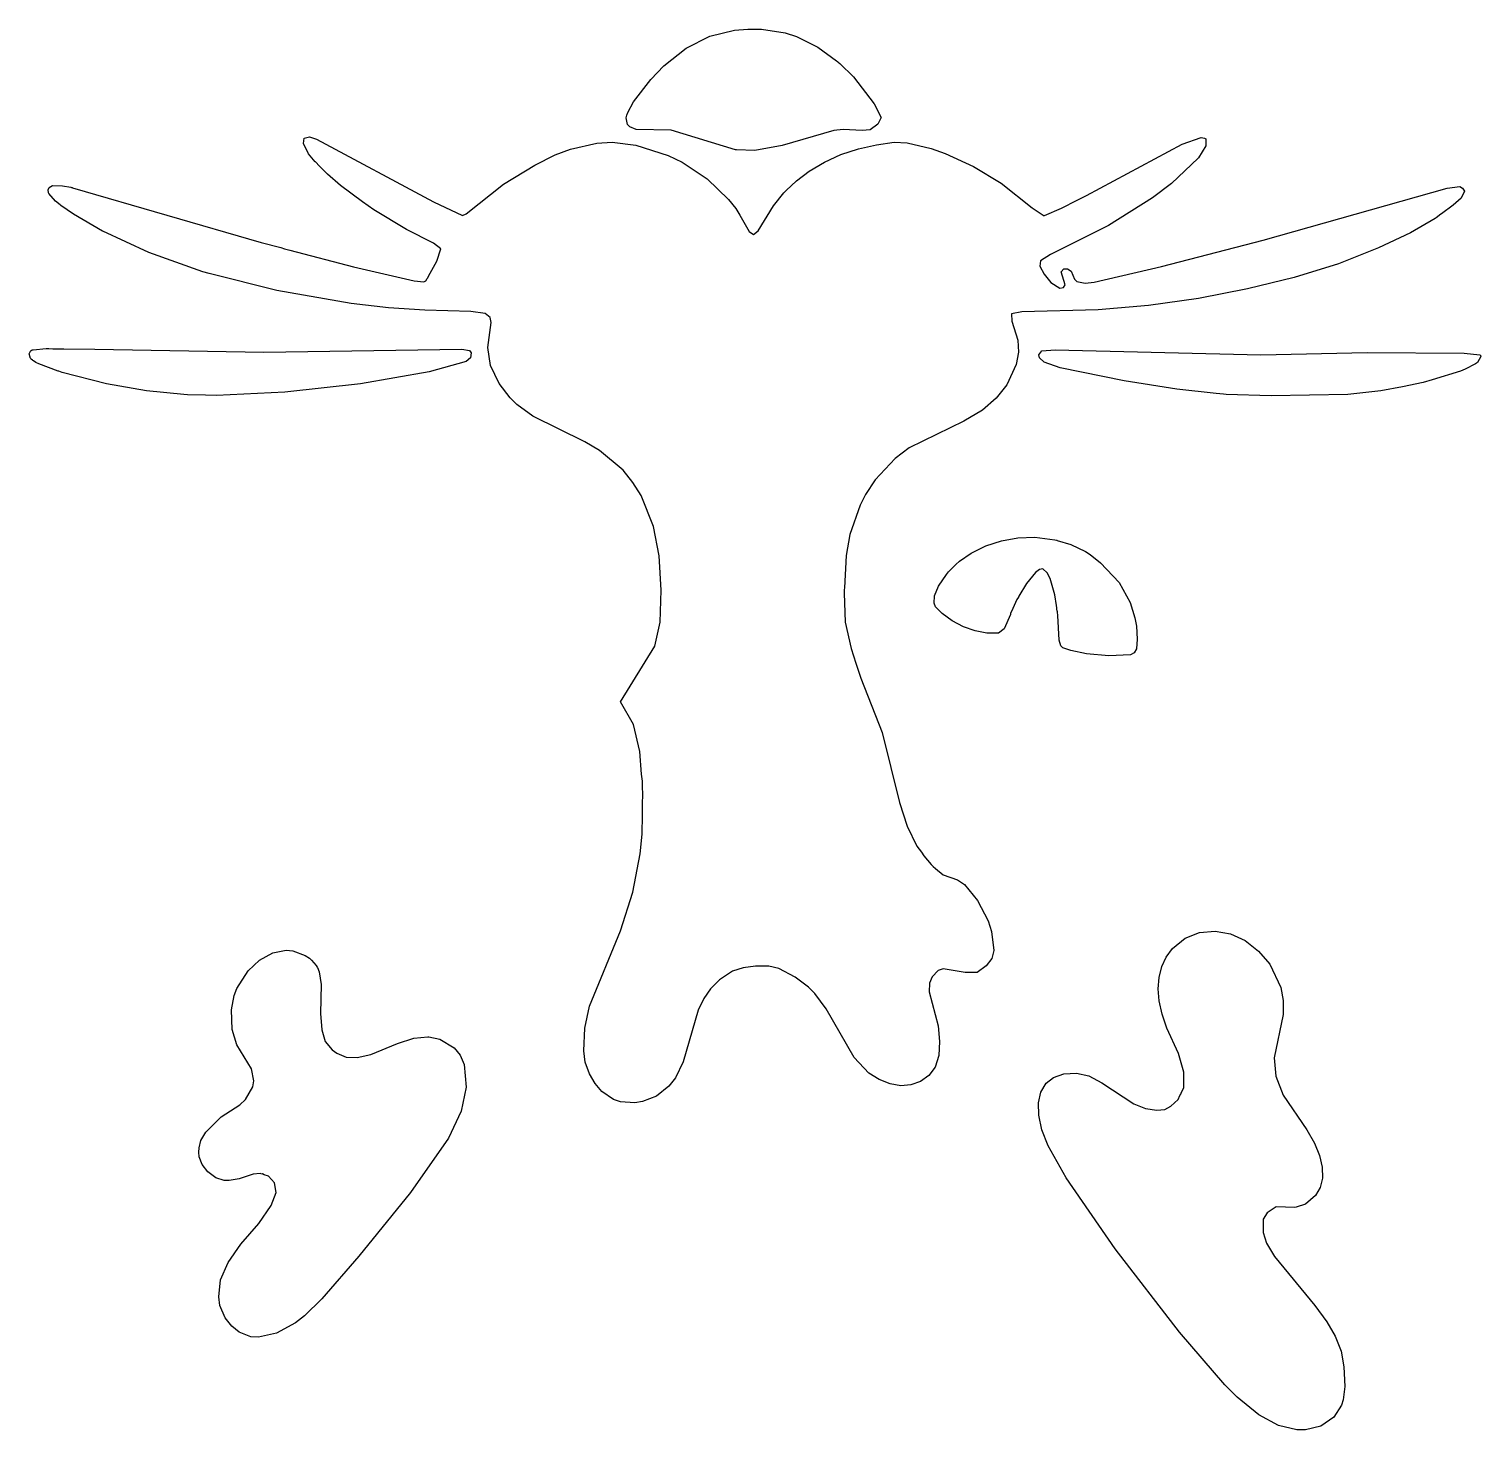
# Model space of a CAD drawing. Header units: millimetres. Extents: x 28 to 245, y 30 to 239.
import ezdxf

# ---------------------------------------------------------------- set-up
doc = ezdxf.new("R2010")
doc.units = ezdxf.units.MM
doc.layers.add('CUT', color=7, linetype='CONTINUOUS')

msp = doc.modelspace()

# ---------------------------------------------------------------- linework, layer by layer
at = {"layer": 'CUT'}
for points in [[(148.6394, 234.47), (148.6856, 234.4306), (148.7361, 234.3874), (148.9873, 234.1728), (151.0099, 232.1872), (154.0915, 228.169), (155.1703, 226.1129), (154.6559, 225.1584), (153.5106, 224.2874), (152.3169, 224.1713), (149.4571, 224.3577), (148.092, 224.2108), (140.3838, 221.9754), (136.2871, 221.2257), (133.5697, 221.3085), (133.5605, 221.3096), (133.5345, 221.3126), (133.4471, 221.3227), (133.3885, 221.3295), (123.8121, 224.2425), (118.5678, 224.3327), (117.6493, 224.7156), (117.2977, 225.0986), (117.081, 226.0673), (117.1889, 226.4923), (117.3337, 226.8565), (118.2041, 228.47), (120.7591, 231.8115), (122.7174, 233.8427), (126.038, 236.4546), (129.5885, 238.2475), (133.2772, 239.179), (135.2472, 239.3345), (137.278, 239.2954), (140.8289, 238.7617), (142.4904, 238.2305), (145.6928, 236.6439), (148.4938, 234.5943)], [(115.0109, 222.4425), (118.5349, 221.9918), (123.3697, 220.4776), (125.4371, 219.4606), (129.1997, 216.9647), (132.3893, 213.8897), (133.4593, 212.5265), (134.0574, 211.5609), (135.4548, 209.1237), (136.0877, 208.6846), (136.8142, 209.2027), (139.0668, 212.9671), (140.6114, 214.8947), (140.9877, 215.2559), (142.4968, 216.6823), (144.4145, 218.1416), (146.6734, 219.4822), (149.1219, 220.6093), (151.7524, 221.4713), (154.4605, 222.0648), (157.1129, 222.4435), (159.04, 222.3685), (162.6132, 221.5061), (164.7125, 220.7805), (168.9426, 218.7949), (173.0411, 216.3359), (177.6623, 212.6572), (179.4902, 211.475), (179.5369, 211.4972), (179.5447, 211.4909), (182.0854, 212.5792), (184.3993, 213.8082), (185.8092, 214.4783), (200.0669, 222.1264), (202.9193, 223.1424), (203.408, 223.0491), (203.5863, 222.9378), (203.5991, 221.879), (202.4974, 220.0964), (202.4803, 220.0771), (198.4722, 216.2877), (195.6244, 214.1504), (189.0818, 209.9991), (180.4435, 205.6972), (178.9338, 204.7546), (178.8067, 203.9645), (179.4621, 202.7566), (180.4876, 201.5196), (181.823, 200.641), (182.3439, 200.7424), (182.5852, 201.1364), (181.9984, 203.0918), (182.4208, 203.5685), (182.9819, 203.5678), (183.4859, 203.2154), (183.9797, 202.0053), (184.3487, 201.6658), (185.5841, 201.4157), (186.9209, 201.5611), (196.9637, 203.9048), (212.1721, 207.8187), (239.6047, 215.5715), (241.5304, 215.8438), (241.9183, 215.5803), (242.2033, 215.159), (241.7052, 214.1063), (240.519, 213.0333), (238.7539, 211.7412), (238.7381, 211.7297), (238.6839, 211.69), (237.9668, 211.1651), (237.813, 211.0568), (234.1318, 208.9321), (229.3816, 206.6585), (223.3918, 204.3147), (216.7893, 202.2511), (209.8071, 200.5341), (202.509, 199.1192), (195.0405, 198.073), (187.5485, 197.4362), (176.1324, 197.1019), (174.6042, 196.8031), (174.6259, 195.727), (175.5345, 192.8959), (175.6433, 191.0891), (175.2947, 189.2555), (173.9116, 186.2271), (172.3296, 184.2167), (170.273, 182.4593), (167.5068, 180.8277), (159.3069, 176.8364), (157.2177, 175.2203), (154.2503, 172.071), (152.8106, 169.8613), (152.0288, 168.2651), (150.4744, 163.9046), (149.9163, 160.742), (149.6623, 155.9423), (149.6187, 155.6366), (149.6312, 155.3532), (149.6204, 155.1505), (149.7655, 150.7998), (150.6545, 146.8587), (151.3626, 144.6982), (151.3639, 144.6929), (151.3663, 144.6868), (152.1079, 142.4241), (155.2807, 134.3203), (157.892, 123.9126), (159.0062, 120.351), (160.4871, 117.3603), (161.1694, 116.4939), (161.5, 115.9516), (162.6126, 114.6615), (162.7858, 114.4416), (162.8415, 114.3962), (162.9083, 114.3187), (163.2707, 114.0457), (164.4128, 113.113), (166.5644, 112.3539), (167.5651, 111.6674), (169.5431, 109.2739), (171.11, 106.2525), (171.6067, 104.622), (171.9548, 101.8236), (171.6811, 100.6314), (170.7978, 99.5348), (169.4557, 98.5243), (167.7093, 98.5127), (164.4113, 99.0642), (163.669, 98.8074), (162.7628, 97.8646), (162.3765, 96.9279), (162.3333, 95.6356), (163.6397, 90.5811), (163.8638, 88.209), (163.7516, 86.1129), (163.218, 84.3861), (162.2627, 83.1323), (161.0242, 82.2274), (159.5894, 81.7337), (158.0807, 81.6229), (156.4996, 81.8841), (154.8591, 82.5412), (153.3213, 83.5149), (151.1283, 85.8504), (146.9381, 93.1041), (145.2272, 95.3984), (144.3078, 96.3212), (142.3021, 97.8448), (139.8652, 99.0951), (138.3649, 99.4846), (136.4192, 99.4464), (134.5544, 99.1924), (132.9821, 98.7031), (131.0212, 97.4161), (129.7033, 96.1015), (128.6635, 94.6512), (127.8366, 92.8887), (125.5981, 85.2079), (124.4447, 82.7899), (123.4474, 81.5662), (121.6209, 80.0856), (119.5409, 79.2503), (118.398, 79.0502), (116.2324, 79.1991), (115.1866, 79.5423), (113.4667, 80.7404), (112.4446, 81.9612), (111.6087, 83.4157), (110.9795, 85.1545), (110.7791, 86.8053), (110.931, 90.1895), (111.6427, 93.487), (116.241, 104.7473), (118.0906, 110.5176), (119.205, 116.2303), (119.4668, 119.1709), (119.4886, 120.3914), (119.5408, 120.8087), (119.5417, 123.3589), (119.5791, 125.4514), (119.5426, 125.9467), (119.5429, 127.0739), (119.3838, 128.1001), (119.1313, 131.5264), (118.1673, 135.5495), (116.2617, 138.9086), (121.381, 147.2466), (122.1542, 150.7916), (122.3379, 155.601), (122.0393, 160.689), (121.1583, 165.0965), (119.3169, 169.7108), (118.1015, 171.6689), (116.6681, 173.4764), (113.1302, 176.4296), (110.9156, 177.7445), (103.1784, 181.5759), (100.7699, 183.3039), (99.7888, 184.2819), (98.1268, 186.4398), (96.8377, 189.1089), (96.4614, 191.7804), (96.9428, 195.553), (96.7916, 196.267), (96.0577, 196.861), (93.9201, 197.1743), (87.056, 197.3617), (81.641, 197.7348), (76.0589, 198.3716), (64.9453, 200.3109), (54.8682, 202.8385), (53.9359, 203.1186), (45.8567, 205.9878), (38.9806, 209.1644), (38.96, 209.1751), (38.9529, 209.1788), (38.9524, 209.1791), (38.9415, 209.1848), (34.5918, 211.727), (32.7424, 213.0022), (32.6169, 213.0887), (32.6075, 213.0952), (32.6072, 213.0954), (31.933, 213.6219), (30.9181, 214.7907), (30.8934, 214.8664), (30.8231, 215.3387), (30.9702, 215.7014), (31.4876, 215.9867), (32.9969, 215.927), (34.201, 215.7146), (34.31, 215.6895), (34.4173, 215.6648), (34.4522, 215.6568), (34.473, 215.652), (62.6204, 207.483), (65.5335, 206.7114), (66.0877, 206.551), (66.9136, 206.3459), (76.4049, 203.832), (85.474, 201.7441), (86.8754, 201.5867), (87.2097, 201.7413), (87.4127, 202.1079), (87.4566, 202.151), (87.855, 202.9064), (88.8294, 204.6655), (89.4512, 206.5066), (88.3374, 207.379), (84.2971, 209.4375), (79.4168, 212.3433), (77.7543, 213.5446), (74.4621, 215.9969), (72.5294, 217.6853), (71.3259, 218.8772), (70.7069, 219.4904), (70.6817, 219.5153), (70.6807, 219.5163), (69.6717, 220.6982), (68.9152, 222.2732), (69.026, 223.0364), (69.8534, 223.2624), (70.7519, 222.9639), (70.9018, 222.9035), (88.3492, 213.546), (92.6932, 211.4839), (93.2289, 211.7382), (98.8, 216.1835), (103.4662, 219.0205), (106.4895, 220.5679), (108.7866, 221.3945), (112.7361, 222.2942)], [(28.2751, 191.345), (28.4288, 191.454), (28.6104, 191.4775), (30.5369, 191.6378), (30.9317, 191.6338), (31.5141, 191.6278), (33.1886, 191.6107), (37.7825, 191.5638), (63.0053, 191.1223), (92.5655, 191.5697), (93.7037, 191.3663), (93.9861, 191.0049), (93.8777, 190.2639), (93.2038, 189.6909), (87.6922, 188.1922), (77.4362, 186.4021), (66.1497, 185.1316), (55.9425, 184.657), (54.3044, 184.6846), (51.6329, 184.7555), (51.0845, 184.7979), (45.5181, 185.3587), (39.5395, 186.3682), (32.9362, 188.0588), (32.4182, 188.2533), (32.3485, 188.2795), (30.8849, 188.829), (29.4458, 189.3693), (28.9791, 189.5709), (28.6396, 189.8122), (28.5592, 189.8694), (28.4928, 189.9165), (28.3181, 190.0407), (28.2272, 190.1195), (28.1869, 190.2269), (28.18, 190.245), (28.168, 190.277), (28.1445, 190.3398), (27.9796, 190.8439), (28.2596, 191.334), (28.2624, 191.336), (28.2701, 191.3415)], [(237.3946, 186.9919), (236.0462, 186.5948), (232.9632, 185.955), (229.7064, 185.3565), (224.7791, 184.7967), (213.3462, 184.6095), (206.6522, 184.7856), (206.2189, 184.8138), (205.141, 184.9179), (199.2949, 185.5818), (191.4223, 186.8131), (181.8453, 188.7604), (179.4741, 189.6121), (178.7661, 190.2442), (178.6848, 190.7272), (179.137, 191.3002), (181.123, 191.4576), (211.7878, 190.7121), (227.6968, 191.0312), (242.1707, 190.9732), (244.4811, 190.7098), (244.6218, 190.5709), (244.6615, 190.4578), (244.1432, 189.5584), (243.8647, 189.388), (242.2927, 188.5658), (241.6165, 188.2893)], [(175.3927, 154.1755), (174.8144, 152.8367), (174.4703, 152.1032), (174.4409, 151.972), (173.5038, 149.8025), (172.6637, 149.1601), (170.918, 149.1521), (169.1884, 149.4908), (167.4238, 150.0903), (165.7509, 150.9981), (164.2282, 152.098), (163.2801, 153.0857), (163.0557, 153.6487), (163.1128, 154.7521), (163.7167, 156.1823), (164.8802, 157.9123), (165.2163, 158.2972), (166.2964, 159.4333), (166.8253, 159.8872), (168.5583, 161.0894), (170.7503, 162.1807), (173.1297, 162.9694), (175.5691, 163.4129), (178.0998, 163.4921), (181.0734, 163.0971), (181.3376, 163.0334), (181.345, 163.0316), (181.3513, 163.0301), (181.4038, 163.0175), (183.4399, 162.376), (185.6413, 161.3755), (186.3245, 160.9), (187.8663, 159.6815), (190.6775, 156.7162), (192.3026, 153.7618), (193.0142, 151.4773), (193.2543, 150.1926), (193.3636, 148.2851), (193.2694, 146.8305), (192.9211, 146.2303), (192.3791, 145.9273), (189.1191, 145.7934), (185.7776, 146.0922), (183.438, 146.5921), (182.2779, 146.9677), (181.9485, 147.2527), (181.6992, 148.1318), (181.5121, 151.8243), (181.4435, 152.2962), (181.441, 152.3502), (181.413, 152.5064), (181.3813, 152.7246), (181.3677, 152.9696), (181.2995, 153.2884), (181.0668, 154.8914), (180.3604, 157.3257), (179.9327, 158.1687), (179.2802, 158.744), (178.7772, 158.6728), (178.1885, 158.2285), (176.8294, 156.5743), (175.7128, 154.7099), (175.6455, 154.608), (175.6229, 154.5598)], [(180.8801, 82.862), (182.4273, 83.3932), (184.3125, 83.4733), (186.1187, 83.1141), (188.1043, 82.0647), (192.8653, 78.9396), (194.6194, 78.2082), (196.3042, 77.9934), (197.5021, 78.0661), (198.3943, 78.5573), (199.4552, 79.5536), (199.7332, 80.1444), (199.8762, 80.3798), (199.9134, 80.5274), (200.307, 81.3637), (200.3028, 83.6577), (199.5071, 86.4394), (197.7947, 90.2031), (197.1028, 92.3143), (196.6513, 94.2898), (196.5029, 96.0814), (196.6178, 97.796), (197.0377, 99.4003), (197.6741, 100.7883), (198.6447, 102.1174), (200.5162, 103.6474), (202.6639, 104.4951), (204.9706, 104.6853), (207.2619, 104.2697), (209.472, 103.2791), (211.4866, 101.7213), (213.173, 99.7377), (214.7948, 96.2719), (215.1315, 94.3261), (215.1341, 92.245), (213.7972, 85.7763), (214.0425, 83.0374), (215.155, 80.2107), (218.6695, 75.0353), (219.8218, 73.0324), (220.5569, 71.1946), (220.9791, 69.485), (221.0243, 67.8424), (220.6762, 66.4406), (219.9539, 65.2526), (218.4837, 63.9583), (217.096, 63.4887), (216.9001, 63.4669), (214.1118, 63.5397), (212.744, 62.6513), (212.1545, 61.6921), (212.1462, 59.7143), (212.6423, 58.1304), (213.8406, 56.1068), (219.8929, 48.8309), (221.6632, 46.3829), (222.8992, 44.2484), (223.7782, 41.9944), (224.2188, 39.6449), (224.3434, 36.7079), (224.0905, 34.7604), (223.8276, 33.924), (222.6877, 32.1431), (220.755, 30.8073), (218.4639, 30.2441), (217.1621, 30.24), (214.4378, 30.9008), (211.5325, 32.4905), (208.2913, 35.1358), (206.4378, 36.9884), (199.681, 44.8282), (190.0537, 57.2918), (182.7742, 67.8946), (180.051, 72.6688), (179.1297, 75.0536), (178.6791, 77.2208), (178.6437, 79.0635), (178.9894, 80.6776), (179.778, 81.983)], [(57.8582, 67.455), (57.0926, 67.4612), (55.8442, 67.8776), (54.6459, 68.7901), (53.8376, 69.8667), (53.362, 71.0175), (53.3376, 71.7041), (53.3555, 72.3361), (53.6381, 73.4661), (54.3486, 74.6812), (56.6662, 76.9618), (59.4185, 78.7873), (60.2765, 79.5686), (61.3544, 81.4328), (61.5171, 82.353), (61.18, 84.1321), (58.9794, 87.7326), (58.2849, 89.9894), (58.2095, 92.9644), (58.6173, 95.077), (59.012, 96.11), (60.6628, 98.7751), (62.3732, 100.3802), (64.3508, 101.4702), (66.3599, 101.856), (67.3667, 101.7703), (69.1739, 101.055), (69.8218, 100.6402), (70.1199, 100.3614), (70.8178, 99.5406), (70.9698, 99.3191), (70.9728, 99.3147), (70.9876, 99.2931), (71.0129, 99.2562), (71.2764, 98.6185), (71.5753, 96.7136), (71.4664, 92.4113), (71.6536, 89.9498), (72.1896, 88.2417), (73.2048, 86.9832), (73.8916, 86.4845), (75.2891, 85.9047), (76.9533, 85.8253), (78.9911, 86.2663), (82.9665, 87.9386), (85.4203, 88.7196), (87.4842, 88.9144), (87.5827, 88.9018), (87.5963, 88.9001), (87.6037, 88.8992), (87.6222, 88.8968), (89.3067, 88.5769), (91.4017, 87.2714), (92.3165, 86.1626), (92.9043, 84.7772), (93.2037, 81.38), (92.4746, 77.8296), (90.573, 73.8032), (84.9153, 65.6688), (77.1965, 56.1603), (71.6983, 49.8027), (69.0895, 47.2684), (67.7361, 46.214), (64.888, 44.6764), (62.2375, 44.0747), (61.0569, 44.1542), (59.3524, 44.8142), (58.2442, 45.7276), (57.256, 46.9553), (56.4642, 48.8038), (56.3029, 50.0981), (56.5713, 52.6256), (57.6852, 55.2314), (59.5837, 57.9859), (62.2491, 61.0672), (64.1339, 63.7354), (64.8702, 65.6977), (64.591, 67.1351), (63.7052, 68.1214), (63.0581, 68.3368), (62.844, 68.4576), (62.7391, 68.443), (62.4691, 68.5329), (61.4441, 68.4256), (59.3555, 67.717)]]:
    msp.add_lwpolyline(points, close=True, dxfattribs=at)

doc.saveas('drawing.dxf')
